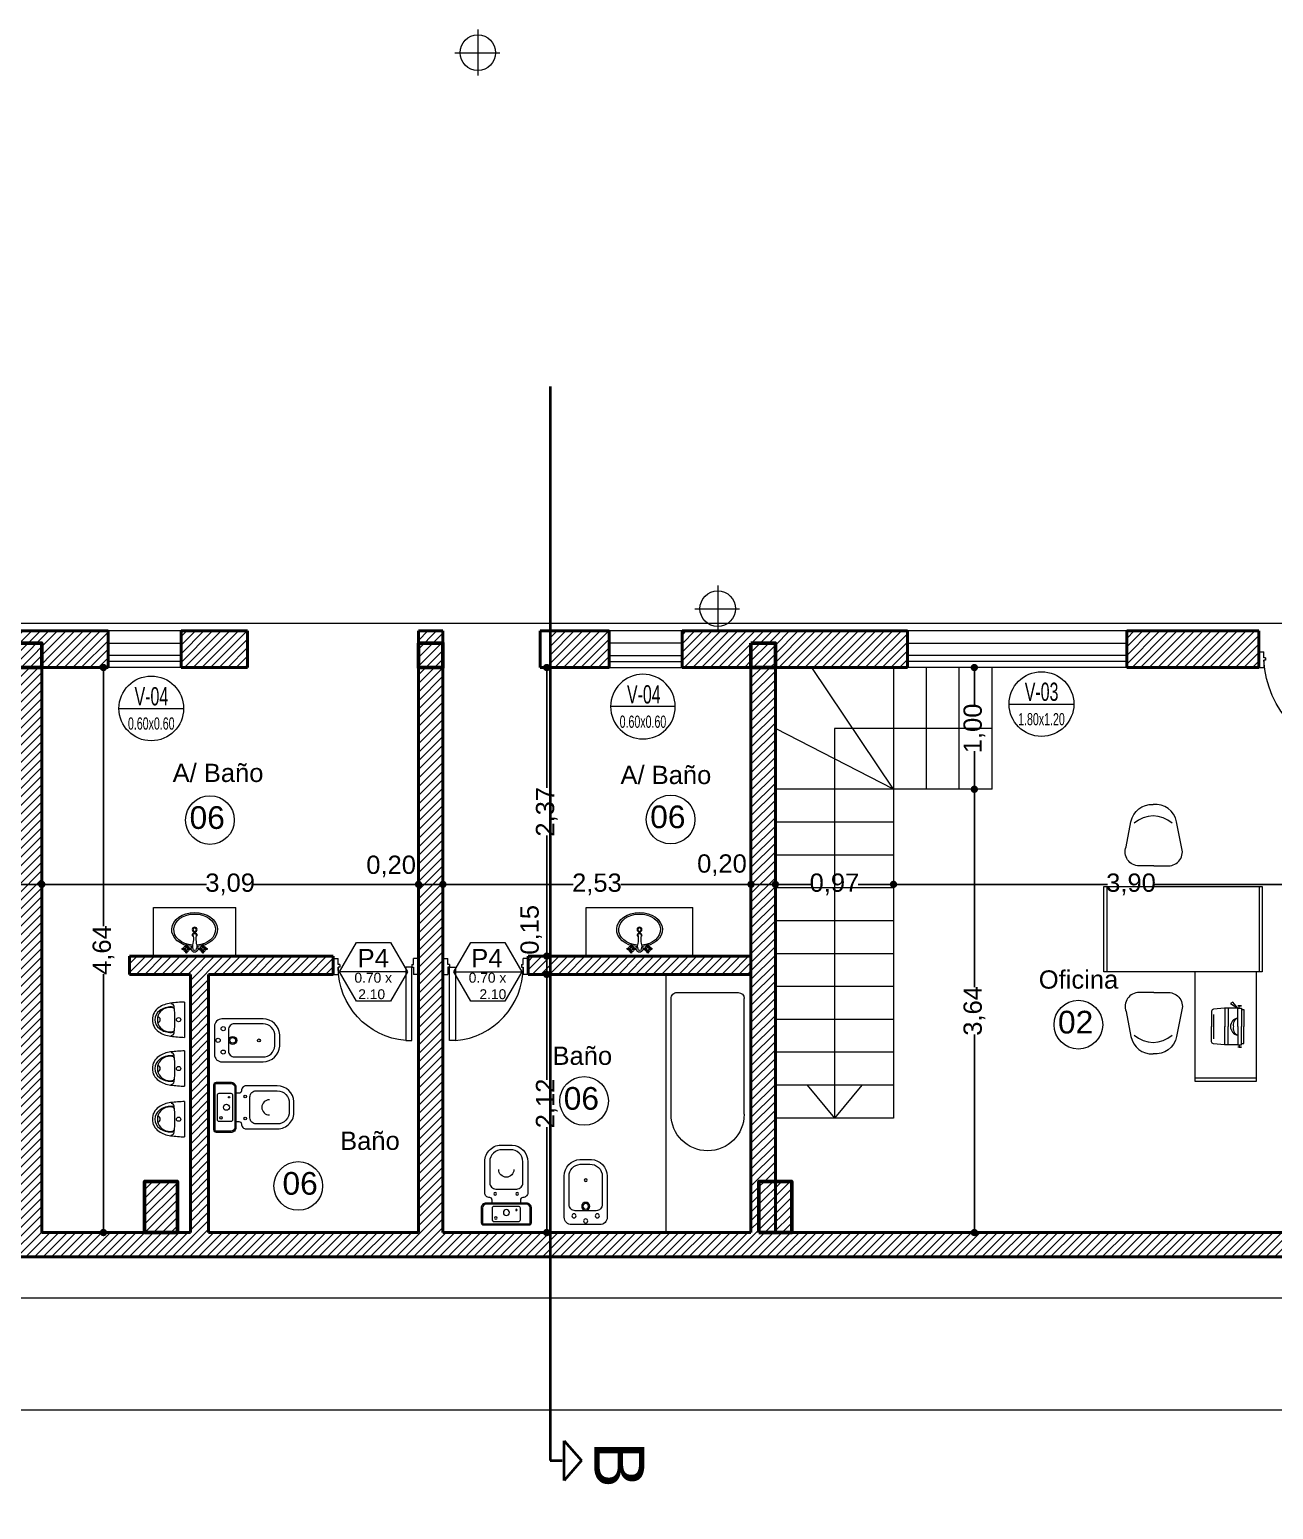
# Model space of a CAD drawing. Header units: millimetres. Extents: x 130 to 235, y 159 to 225.
# Drawn here: x 148.68 to 158.9, y 196.36 to 208.52 of the extents above; entities that cross this region are included whole.
import ezdxf
from ezdxf.enums import TextEntityAlignment as Align

# ---------------------------------------------------------------- set-up
doc = ezdxf.new("R2010")
doc.units = ezdxf.units.MM
doc.linetypes.add('ACAD_ISO10W100', pattern=[18.5, 12, -3, 0.5, -3])
for name, color, linetype, lineweight in [('015', 1, 'Continuous', 15), ('02', 5, 'Continuous', 20), ('A-COT-PARC', 252, 'Continuous', 15), ('A-SIMB-CARP', 7, 'Continuous', 13), ('A-SIMB-TEXT', 60, 'Continuous', 15), ('A-TERR', 6, 'ACAD_ISO10W100', 35), ('COLUMNAS', 3, 'Continuous', 50), ('COTAS', 151, 'Continuous', 5), ('EJES', 6, 'ACAD_ISO10W100', 35), ('hatch muro', 252, 'Continuous', 5), ('incendio', 1, 'Continuous', 5), ('MUROS', 7, 'Continuous', 40), ('Simbolos', 6, 'Continuous', 20), ('TEXTOS', 2, 'Continuous', 20), ('Textos Simb', 4, 'Continuous', 20)]:
    doc.layers.add(name, color=color, linetype=linetype, lineweight=lineweight)
doc.layers.add('luces emergencia', color=40, linetype='Continuous', lineweight=5, true_color=0xeac806)
doc.styles.add('COTAS', font='ROMANS', dxfattribs={"width": 0.7})
doc.styles.add('REFE-SIM-01', font='swisscl.ttf', dxfattribs={"width": 0.9})
doc.styles.add('STYLE1', font='arial.ttf')
doc.dimstyles.new('COTA 100', dxfattribs={"dimtxt": 0.12, "dimasz": 0.15, "dimexe": 0, "dimexo": 0, "dimgap": 0.04, "dimtad": 1, "dimzin": 4, "dimdsep": 46, "dimtxsty": 'COTAS', "dimblk1": 'COTA_N', "dimblk2": 'COTA_N', "dimsah": 1, "dimcen": 0.09, "dimse1": 1, "dimse2": 1, "dimclrd": 256, "dimclrt": 60, "dimadec": 4, "dimazin": 0, "dimtfac": 1, "dimtix": 1, "dimtmove": 2, "dimatfit": 3, "dimfxl": 1, "dimtolj": 1, "dimtzin": 0, "dimlwd": -1, "dimarcsym": 0})
doc.dimstyles.new('ISO-25', dxfattribs={"dimtxt": 0.15, "dimasz": 0.06, "dimexe": 0, "dimexo": 0, "dimgap": 0, "dimtad": 0, "dimzin": 1, "dimtxsty": 'STYLE1', "dimblk": 'DOT', "dimcen": 2.5, "dimclrt": 5, "dimadec": 0, "dimazin": 0, "dimtfac": 1, "dimtmove": 2, "dimatfit": 3, "dimldrblk": 'DOT', "dimfxl": 1, "dimarcsym": 0})
pattern_1 = [(45, (-1047.780325, -271.0186), (-0.035355339, 0.035355339), [])]

# ---------------------------------------------------------------- blocks, each defined once
blk = doc.blocks.new('COTA_N')
for p, q in [((-1, 0), (0, 0)), ((0, 0.5), (0, -0.5))]:
    blk.add_line(p, q)
at = {"const_width": 0.065}
blk.add_lwpolyline([(0.141421, 0.141421), (0.282843, 0.282843), (0, 0), (-0.141421, -0.141421), (-0.282843, -0.282843)], dxfattribs=at)
blk = doc.blocks.new('*D16')
at = {"layer": 'A-COT-PARC', "linetype": 'ByBlock'}
blk.add_line((144.734152, 198.101775), (220.364152, 198.101775), dxfattribs=at)
at = {"layer": 'Defpoints', "color": 0}
for p in [(144.584152, 198.680094), (220.514152, 198.680094), (220.514152, 198.101775)]:
    blk.add_point(p, dxfattribs=at)
at = {"layer": 'A-COT-PARC', "xscale": 0.15, "yscale": 0.15, "zscale": 0.15, "rotation": 180}
blk.add_blockref('COTA_N', (144.584152, 198.101775), dxfattribs=at)
at = {"layer": 'A-COT-PARC', "xscale": 0.15, "yscale": 0.15, "zscale": 0.15}
blk.add_blockref('COTA_N', (220.514152, 198.101775), dxfattribs=at)
at = {"layer": 'A-COT-PARC', "color": 60, "insert": (190.714152, 197.697181), "char_height": 0.6, "attachment_point": 5, "style": 'COTAS'}
blk.add_mtext('\\A1;{\\H0.5x;75.93}', dxfattribs=at)
blk = doc.blocks.new('*D19')
at = {"layer": 'A-COT-PARC', "linetype": 'ByBlock'}
blk.add_line((225.664152, 197.180146), (136.644152, 197.180146), dxfattribs=at)
at = {"layer": 'Defpoints', "color": 0}
for p in [(136.494152, 198.776236), (225.814152, 198.776236), (136.494152, 197.180146)]:
    blk.add_point(p, dxfattribs=at)
at = {"layer": 'A-COT-PARC', "xscale": 0.15, "yscale": 0.15, "zscale": 0.15, "rotation": 180}
blk.add_blockref('COTA_N', (136.494152, 197.180146), dxfattribs=at)
at = {"layer": 'A-COT-PARC', "xscale": 0.15, "yscale": 0.15, "zscale": 0.15}
blk.add_blockref('COTA_N', (225.814152, 197.180146), dxfattribs=at)
at = {"layer": 'A-COT-PARC', "color": 60, "insert": (173.649152, 196.758239), "char_height": 0.6, "attachment_point": 5, "style": 'COTAS'}
blk.add_mtext('\\A1;{\\H0.5x;89.32}', dxfattribs=at)
blk = doc.blocks.new('UR-UR')
blk.add_line((-0.145, 0), (0.145, 0))
blk.add_circle((0, -0.05), 0.0175)
for centre, radius, start, end in [((1.253987, 0.053261), 1.4, 182.18027, 186.902045), ((0.082538, -0.088542), 0.22, 186.902045, 214.37306), ((-0.104939, -0.110664), 0.025, 96.178674, 179.62837), ((0, -1.08), 1, 90, 96.178674), ((0.055058, -0.111701), 0.16, 178.547412, 216.660313), ((-0.079899, -0.108279), 0.025, 94.700503, 178.547412), ((0.039756, -0.11959), 0.14, 170.463384, 186.329239), ((-0.049, -0.104679), 0.05, 162.684542, 170.463384), ((0, -1.08), 1, 83.821326, 90), ((-0.055058, -0.111701), 0.16, 323.339687, 1.452588), ((0.079899, -0.108279), 0.025, 1.452588, 85.299497), ((0.049, -0.104679), 0.05, 9.536616, 17.315458), ((-0.039756, -0.11959), 0.14, 353.670761, 9.536616), ((-0.082538, -0.088542), 0.22, 325.62694, 353.097955), ((0.104939, -0.110664), 0.025, 0.37163, 83.821326), ((-1.253987, 0.053261), 1.4, 353.097955, 357.81973), ((0, -0.124), 0.1, 186.329239, 270), ((0, -0.145), 0.12, 214.37306, 270), ((0, -0.155), 0.09, 215.476027, 270), ((0, -0.225), 0.025, 90, 170.586155), ((0, -0.124), 0.1, 270, 353.670761), ((0, -0.225), 0.025, 9.413845, 90), ((0, -0.155), 0.09, 270, 324.523973), ((0, -0.145), 0.12, 270, 325.62694)]:
    blk.add_arc(centre, radius, start, end)
blk = doc.blocks.new('Bacha3')
for p, q in [((0.016214, -0.572574), (0.016214, -0.587574)), ((0.016214, -0.5732), (0.042952, -0.5732)), ((0.016214, -0.586981), (0.042952, -0.586981)), ((0.060436, -0.543352), (0.045436, -0.543352)), ((0.046029, -0.543352), (0.046029, -0.57009)), ((0.046029, -0.616796), (0.046029, -0.590058)), ((0.05981, -0.543352), (0.05981, -0.57009)), ((0.05981, -0.616796), (0.05981, -0.590058)), ((0.089658, -0.5732), (0.062919, -0.5732)), ((0.089658, -0.586981), (0.062919, -0.586981)), ((0.089658, -0.572574), (0.089658, -0.587574)), ((0.016214, -0.757574), (0.016214, -0.742574)), ((0.016214, -0.743167), (0.042952, -0.743167)), ((0.016214, -0.756948), (0.042952, -0.756948)), ((0.060436, -0.616796), (0.045436, -0.616796)), ((0.060436, -0.713352), (0.045436, -0.713352)), ((0.046029, -0.713352), (0.046029, -0.74009)), ((0.05981, -0.713352), (0.05981, -0.74009)), ((0.089658, -0.743167), (0.062919, -0.743167)), ((0.089658, -0.756948), (0.062919, -0.756948)), ((0.089658, -0.757574), (0.089658, -0.742574)), ((0.060436, -0.786796), (0.045436, -0.786796)), ((0.046029, -0.786796), (0.046029, -0.760058)), ((0.05981, -0.786796), (0.05981, -0.760058))]:
    blk.add_line(p, q)
for points in [[(-0.080005, -0.649792, 0.092281), (-0.00304, -0.647574, -0.198901), (0.052936, -0.647574)], [(-0.080005, -0.680356, -0.092281), (-0.00304, -0.682574, 0.198901), (0.052936, -0.682574)]]:
    blk.add_lwpolyline(points, format="xyb")
for centre, radius in [((0.052936, -0.580074), 0.012487), ((-0.144714, -0.665074), 0.025), ((-0.144714, -0.665074), 0.018), ((0.052936, -0.750074), 0.012487)]:
    blk.add_circle(centre, radius)
for centre, radius, start, end in [((0.016214, -0.580074), 0.00754, 90, 270), ((0.052936, -0.580074), 0.03, 103.310904, 166.753451), ((0.052936, -0.580074), 0.03, 193.310904, 256.689096), ((0.052936, -0.543352), 0.00754, 0, 180), ((0.052936, -0.580074), 0.03, 13.246549, 76.753451), ((0.052936, -0.580074), 0.03, 283.246549, 346.689096), ((0.089658, -0.580074), 0.00754, 270, 90), ((-0.088532, -0.665074), 0.0225, 38.7012, 321.2988), ((-0.088532, -0.665074), 0.0175, 60.839304, 299.160698), ((0.016214, -0.750074), 0.00754, 90, 270), ((0.052936, -0.750074), 0.03, 193.246549, 256.689096), ((0.052936, -0.750074), 0.03, 103.310904, 166.689096), ((0.052936, -0.665074), 0.035, 221.187117, 138.812883), ((0.052936, -0.616796), 0.00754, 180, 360), ((0.052936, -0.713352), 0.00754, 0, 180), ((0.052936, -0.665074), 0.0175, 270, 90), ((0.052936, -0.750074), 0.03, 13.310904, 76.753451), ((0.052936, -0.750074), 0.03, 283.246549, 346.753451), ((0.089658, -0.750074), 0.00754, 270, 90), ((0.052936, -0.786796), 0.00754, 180, 360)]:
    blk.add_arc(centre, radius, start, end)
blk.add_ellipse((-0.144714, -0.665074), major_axis=(0, -0.213607), ratio=0.749038, start_param=1.67429365, end_param=7.750484311)
at = {"layer": '02'}
blk.add_ellipse((-0.144714, -0.665074), major_axis=(0, -0.235043), ratio=0.744545, start_param=1.668499977, end_param=7.756277984, dxfattribs=at)
blk = doc.blocks.new('INODORO-PLANTA')
at = {"layer": '015'}
for points in [[(-0.037697, 0.616878), (0.027684, 0.616878, -0.43408), (0.131265, 0.520049), (0.131265, 0.345471, -0.414214), (0.081265, 0.295471), (-0.091278, 0.295471, -0.414214), (-0.141278, 0.345471), (-0.141278, 0.520049, -0.43408)], [(0.190993, 0.140034), (0.190993, 0.020034, -0.414214), (0.180993, 0.010034), (-0.191007, 0.010034, -0.414214), (-0.201007, 0.020034), (-0.201007, 0.140034, -0.414214), (-0.171007, 0.170034), (0.160993, 0.170034, -0.414214)], [(-0.106278, 0.152775), (0.096265, 0.152775, -0.414214), (0.111265, 0.137775), (0.111265, 0.043487, -0.414214), (0.096265, 0.028487), (-0.106278, 0.028487, -0.414214), (-0.121278, 0.043487), (-0.121278, 0.137775, -0.414214)]]:
    blk.add_lwpolyline(points, format="xyb", close=True, dxfattribs=at)
for centre, radius in [((-0.093885, 0.256571), 0.010405), ((0.086896, 0.256571), 0.010405), ((-0.087804, 0.124061), 0.005462), ((-0.005609, 0.102094), 0.02448), ((0.080983, 0.057095), 0.010405)]:
    blk.add_circle(centre, radius, dxfattribs=at)
blk.add_arc((-0.005007, 0.455051), 0.062432, 180, 360, dxfattribs=at)
at = {"layer": '02'}
blk.add_lwpolyline([(-0.141278, 0.225112, -0.414214), (-0.121278, 0.205112), (-0.121278, 0.180034), (0.111265, 0.180034), (0.111265, 0.205112, -0.414214), (0.131265, 0.225112, 0.414214), (0.171265, 0.265112), (0.171265, 0.520049, 0.430911), (0.026453, 0.656878), (-0.051991, 0.656878, 0.397711), (-0.181278, 0.520049), (-0.181278, 0.265112, 0.414214), (-0.141278, 0.225112)], format="xyb", dxfattribs=at)
blk.add_lwpolyline([(0.200993, 0.140034), (0.200993, 0.020034, -0.414214), (0.180993, 0.000034), (-0.191007, 0.000034, -0.414214), (-0.211007, 0.020034), (-0.211007, 0.140034, -0.414214), (-0.171007, 0.180034), (0.160993, 0.180034, -0.414214)], format="xyb", close=True, dxfattribs=at)
blk = doc.blocks.new('BIDET-PLANTA')
at = {"layer": '015'}
blk.add_lwpolyline([(-0.032691, 0.553372, 0.43408), (-0.136271, 0.456543), (-0.136271, 0.222375, 0.414214), (-0.086271, 0.172375), (0.086271, 0.172375, 0.414214), (0.136271, 0.222375), (0.136271, 0.456543, 0.394622), (0.045753, 0.553372)], format="xyb", close=True, dxfattribs=at)
for centre, radius in [((0, 0.423145), 0.011561), ((-0.096, 0.129998), 0.017), ((0, 0.208017), 0.033123), ((0, 0.208017), 0.023123), ((0.096, 0.129998), 0.017), ((0, 0.087998), 0.017)]:
    blk.add_circle(centre, radius, dxfattribs=at)
at = {"layer": '02'}
blk.add_lwpolyline([(-0.046984, 0.593372, 0.397711), (-0.176271, 0.456543), (-0.176271, 0.118372, 0.414214), (-0.116271, 0.058372), (0.116271, 0.058372, 0.414214), (0.176271, 0.118372), (0.176271, 0.456543, 0.397711), (0.046984, 0.593372)], format="xyb", close=True, dxfattribs=at)
blk = doc.blocks.new('P070b')
at = {"linetype": 'Continuous'}
for p, q in [((-0.7, -0.025), (-0.7, -0.01)), ((-0.7, -0.01), (-0.66, -0.01)), ((-0.645, -0.07), (-0.66, -0.07)), ((-0.645, -0.07), (-0.66, -0.07)), ((-0.645, -0.09), (-0.66, -0.09)), ((-0.66, -0.09), (-0.66, -0.14)), ((-0.055, -0.07), (-0.04, -0.07)), ((-0.055, -0.09), (-0.04, -0.09)), ((0, -0.01), (-0.04, -0.01)), ((-0.04, -0.09), (-0.04, -0.14)), ((0, -0.025), (0, -0.01)), ((-0.7, -0.125), (-0.7, -0.14)), ((-0.7, -0.14), (-0.66, -0.14)), ((0, -0.14), (-0.04, -0.14)), ((0, -0.125), (0, -0.14))]:
    blk.add_line(p, q, dxfattribs=at)
for p, q in [((-0.66, -0.07), (-0.66, -0.01)), ((-0.645, -0.09), (-0.645, -0.07)), ((-0.055, -0.09), (-0.055, -0.07)), ((-0.04, -0.07), (-0.04, -0.01))]:
    blk.add_line(p, q)
blk.add_arc((-0.055, -0.07), 0.605, 94.740595, 180, dxfattribs=at)
at = {"layer": '02', "linetype": 'Continuous'}
for p, q in [((-0.105, 0.533089), (-0.055, 0.533089)), ((-0.105, -0.07), (-0.105, 0.533089)), ((-0.055, 0.533089), (-0.055, -0.07)), ((-0.055, -0.07), (-0.105, -0.07))]:
    blk.add_line(p, q, dxfattribs=at)
blk = doc.blocks.new('Carp-simb')
blk.add_line((-0.177133, 0), (0.177133, 0))
blk.add_circle((0, 0), 0.177133)
at = {"layer": 'A-SIMB-TEXT', "style": 'REFE-SIM-01', "width": 0.85}
for tag, height, p in [('CARP-TIPO', 0.1, (-0.000756, 0.017038)), ('CARP-N', 0.096, (0, -0.116142))]:
    blk.add_attdef(tag, text='', height=height, dxfattribs=at).set_placement(p, align=Align.CENTER)
blk = doc.blocks.new('Baсadera')
for p, q in [((0, 0.6), (0.95, 0.6)), ((1, 0.05), (1, 0.55)), ((0, 0), (0.95, 0))]:
    blk.add_line(p, q)
for centre, radius, start, end in [((0, 0.3), 0.3, 90, 270), ((0.95, 0.55), 0.05, 0, 90), ((0.95, 0.05), 0.05, 270, 0)]:
    blk.add_arc(centre, radius, start, end)
blk = doc.blocks.new('d')
at = {"layer": '015'}
for p, q in [((1251.159455, 464.318771), (1251.859455, 464.318771)), ((1252.734455, 464.293771), (1252.734455, 463.793771)), ((1252.209455, 463.943771), (1252.409455, 463.943771)), ((1251.159455, 463.068771), (1251.859455, 463.068771))]:
    blk.add_line(p, q, dxfattribs=at)
for points in [[(1251.159455, 463.043771), (1251.159455, 464.343771), (1251.859455, 464.343771), (1251.859455, 463.043771)], [(1252.159455, 464.143771), (1252.109455, 464.103771), (1252.119455, 464.083771)]]:
    blk.add_lwpolyline(points, close=True, dxfattribs=at)
for points in [[(1251.859455, 464.293771), (1252.759455, 464.293771), (1252.759455, 463.793771), (1251.859455, 463.793771)], [(1252.159455, 464.153771), (1252.139455, 464.153771), (1252.139455, 464.173771), (1252.139455, 464.143771)], [(1252.309455, 464.143771), (1252.159455, 464.143771), (1252.159455, 464.173771), (1252.309455, 464.173771)], [(1252.159455, 464.143771), (1252.159455, 464.063771), (1252.309455, 464.063771)], [(1252.169455, 464.173771), (1252.169455, 464.193771), (1252.309455, 464.193771)], [(1252.449455, 464.173771), (1252.449455, 464.193771), (1252.309455, 464.193771)], [(1252.309455, 464.143771), (1252.459455, 464.143771), (1252.459455, 464.173771), (1252.309455, 464.173771)], [(1252.459455, 464.143771), (1252.459455, 464.063771), (1252.309455, 464.063771)], [(1252.459455, 464.153771), (1252.479455, 464.153771), (1252.479455, 464.173771), (1252.479455, 464.143771)], [(1252.160672, 464.03849), (1252.310828, 464.03849)], [(1252.458237, 464.03849), (1252.308081, 464.03849)]]:
    blk.add_lwpolyline(points, dxfattribs=at)
for points in [[(1252.159455, 464.063771), (1252.159455, 464.033771), (1252.167926, 463.94402, 0.386911), (1252.184851, 463.928618), (1252.310828, 463.928618)], [(1252.459455, 464.063771), (1252.459455, 464.033771), (1252.450983, 463.94402, -0.386911), (1252.434058, 463.928618), (1252.308081, 463.928618)], [(1250.989455, 463.453771), (1250.989455, 463.573771, 0.523089), (1250.834432, 463.681406), (1250.62751, 463.64112, 0.389351), (1250.485513, 463.448771, 0.957025)], [(1252.029455, 463.453771), (1252.029455, 463.573771, -0.523089), (1252.184477, 463.681406), (1252.391399, 463.64112, -0.389351), (1252.533396, 463.448771, -0.957025)], [(1250.989455, 463.453771), (1250.989455, 463.333771, -0.523089), (1250.834432, 463.226137), (1250.62751, 463.266423, -0.373102), (1250.484729, 463.448771, -0.957025)], [(1252.029455, 463.453771), (1252.029455, 463.333771, 0.523089), (1252.184477, 463.226137), (1252.391399, 463.266423, 0.373102), (1252.53418, 463.448771, 0.957025)]]:
    blk.add_lwpolyline(points, format="xyb", dxfattribs=at)
for centre, radius, start, end in [((1252.291601, 464.162094), 0.055617, 200.224036, 290.224971), ((1252.309455, 464.154605), 0.070833, 188.797411, 351.202589), ((1252.327308, 464.162094), 0.055617, 249.775029, 339.775964), ((1250.809455, 463.448771), 0.230054, 137.642545, 222.357455), ((1252.209455, 463.448771), 0.230054, 317.642545, 42.357455)]:
    blk.add_arc(centre, radius, start, end, dxfattribs=at)
blk = doc.blocks.new('P090A')
at = {"linetype": 'Continuous'}
for p, q in [((0.914934, 0.000844), (0.914934, 0.015844)), ((0.914934, 0.015844), (0.954934, 0.015844)), ((1.814934, 0.015844), (1.774934, 0.015844)), ((1.814934, 0.000844), (1.814934, 0.015844)), ((0.914934, -0.099156), (0.914934, -0.114156)), ((0.914934, -0.114156), (0.954934, -0.114156)), ((0.969934, -0.044156), (0.954934, -0.044156)), ((0.969934, -0.044156), (0.954934, -0.044156)), ((0.954934, -0.064156), (0.954934, -0.114156)), ((0.969934, -0.064156), (0.954934, -0.064156)), ((1.759934, -0.044156), (1.774934, -0.044156)), ((1.759934, -0.064156), (1.774934, -0.064156)), ((1.774934, -0.064156), (1.774934, -0.114156)), ((1.814934, -0.114156), (1.774934, -0.114156)), ((1.814934, -0.099156), (1.814934, -0.114156))]:
    blk.add_line(p, q, dxfattribs=at)
for p, q in [((0.954934, -0.044156), (0.954934, 0.015844)), ((1.774934, -0.044156), (1.774934, 0.015844)), ((0.969934, -0.064156), (0.969934, -0.044156)), ((1.759934, -0.064156), (1.759934, -0.044156))]:
    blk.add_line(p, q)
blk.add_arc((1.782072, -0.091082), 0.828468, 94.995303, 176.752942, dxfattribs=at)
at = {"layer": '02', "linetype": 'Continuous'}
for p, q in [((1.709934, -0.044156), (1.709934, 0.73424)), ((1.709934, 0.73424), (1.759934, 0.73424)), ((1.759934, 0.73424), (1.759934, -0.044156)), ((1.759934, -0.044156), (1.709934, -0.044156))]:
    blk.add_line(p, q, dxfattribs=at)
blk = doc.blocks.new('_DOT')
at = {"color": 0, "linetype": 'ByBlock', "lineweight": -2}
blk.add_line((-0.5, 0), (-1, 0), dxfattribs=at)
at = {"color": 0, "linetype": 'ByBlock', "const_width": 0.5}
blk.add_lwpolyline([(-0.25, 0, 1), (0.25, 0, 1)], format="xyb", close=True, dxfattribs=at)
blk = doc.blocks.new('*D67')
at = {"layer": 'COTAS', "color": 0, "lineweight": -2, "ltscale": 2}
for p, q in [((155.777152, 201.497432), (155.777152, 201.497432)), ((155.837152, 201.497432), (157.532902, 201.497432)), ((159.617152, 201.497432), (157.921402, 201.497432)), ((159.677152, 201.497432), (159.677152, 201.497432))]:
    blk.add_line(p, q, dxfattribs=at)
at = {"layer": 'Defpoints', "color": 0}
for p in [(155.777152, 201.497432), (155.777152, 201.497432), (159.677152, 201.497432)]:
    blk.add_point(p, dxfattribs=at)
at = {"layer": 'COTAS', "color": 0, "lineweight": -2, "xscale": 0.06, "yscale": 0.06, "zscale": 0.06, "rotation": 180}
blk.add_blockref('_DOT', (155.777152, 201.497432), dxfattribs=at)
at = {"layer": 'COTAS', "color": 0, "lineweight": -2, "xscale": 0.06, "yscale": 0.06, "zscale": 0.06}
blk.add_blockref('_DOT', (159.677152, 201.497432), dxfattribs=at)
at = {"layer": 'COTAS', "color": 5, "insert": (157.727152, 201.497432), "char_height": 0.15, "attachment_point": 5, "style": 'STYLE1'}
blk.add_mtext('3,90', dxfattribs=at)
blk = doc.blocks.new('*D68')
at = {"layer": 'COTAS', "color": 0, "lineweight": -2, "ltscale": 2}
for p, q in [((154.807152, 201.497432), (154.807152, 201.497432)), ((154.867152, 201.497432), (155.097602, 201.497432)), ((155.717152, 201.497432), (155.486702, 201.497432)), ((155.777152, 201.497432), (155.777152, 201.497432))]:
    blk.add_line(p, q, dxfattribs=at)
at = {"layer": 'Defpoints', "color": 0}
for p in [(154.807152, 201.497432), (154.807152, 201.497432), (155.777152, 201.497432)]:
    blk.add_point(p, dxfattribs=at)
at = {"layer": 'COTAS', "color": 0, "lineweight": -2, "xscale": 0.06, "yscale": 0.06, "zscale": 0.06}
for p, rotation in [((154.807152, 201.497432), 180), ((155.777152, 201.497432), 360)]:
    blk.add_blockref('_DOT', p, dxfattribs=dict(at, rotation=rotation))
at = {"layer": 'COTAS', "color": 5, "insert": (155.292152, 201.497432), "char_height": 0.15, "attachment_point": 5, "style": 'STYLE1'}
blk.add_mtext('0,97', dxfattribs=at)
blk = doc.blocks.new('*D69')
at = {"layer": 'COTAS', "color": 0, "lineweight": -2, "ltscale": 2}
for p, q in [((154.607152, 201.497432), (154.607152, 201.497432)), ((154.747152, 201.497432), (154.667152, 201.497432)), ((154.807152, 201.497432), (154.807152, 201.497432))]:
    blk.add_line(p, q, dxfattribs=at)
at = {"layer": 'Defpoints', "color": 0}
for p in [(154.607152, 201.497432), (154.607152, 201.497432), (154.807152, 201.497432)]:
    blk.add_point(p, dxfattribs=at)
at = {"layer": 'COTAS', "color": 0, "lineweight": -2, "xscale": 0.06, "yscale": 0.06, "zscale": 0.06}
for p, rotation in [((154.607152, 201.497432), 180), ((154.807152, 201.497432), 360)]:
    blk.add_blockref('_DOT', p, dxfattribs=dict(at, rotation=rotation))
at = {"layer": 'COTAS', "color": 5, "insert": (154.368876, 201.65466), "char_height": 0.15, "attachment_point": 5, "style": 'STYLE1'}
blk.add_mtext('0,20', dxfattribs=at)
blk = doc.blocks.new('*D70')
at = {"layer": 'COTAS', "color": 0, "lineweight": -2, "ltscale": 2}
for p, q in [((152.077152, 201.497432), (152.077152, 201.497432)), ((152.137152, 201.497432), (153.146252, 201.497432)), ((154.547152, 201.497432), (153.538052, 201.497432)), ((154.607152, 201.497432), (154.607152, 201.497432))]:
    blk.add_line(p, q, dxfattribs=at)
at = {"layer": 'Defpoints', "color": 0}
for p in [(152.077152, 201.497432), (152.077152, 201.497432), (154.607152, 201.497432)]:
    blk.add_point(p, dxfattribs=at)
at = {"layer": 'COTAS', "color": 0, "lineweight": -2, "xscale": 0.06, "yscale": 0.06, "zscale": 0.06, "rotation": 180}
blk.add_blockref('_DOT', (152.077152, 201.497432), dxfattribs=at)
at = {"layer": 'COTAS', "color": 0, "lineweight": -2, "xscale": 0.06, "yscale": 0.06, "zscale": 0.06}
blk.add_blockref('_DOT', (154.607152, 201.497432), dxfattribs=at)
at = {"layer": 'COTAS', "color": 5, "insert": (153.342152, 201.497432), "char_height": 0.15, "attachment_point": 5, "style": 'STYLE1'}
blk.add_mtext('2,53', dxfattribs=at)
blk = doc.blocks.new('*D71')
at = {"layer": 'COTAS', "color": 0, "lineweight": -2, "ltscale": 2}
for p, q in [((151.877152, 201.497432), (151.877152, 201.497432)), ((152.017152, 201.497432), (151.937152, 201.497432)), ((152.077152, 201.497432), (152.077152, 201.497432))]:
    blk.add_line(p, q, dxfattribs=at)
at = {"layer": 'Defpoints', "color": 0}
for p in [(151.877152, 201.497432), (151.877152, 201.497432), (152.077152, 201.497432)]:
    blk.add_point(p, dxfattribs=at)
at = {"layer": 'COTAS', "color": 0, "lineweight": -2, "xscale": 0.06, "yscale": 0.06, "zscale": 0.06}
for p, rotation in [((151.877152, 201.497432), 180), ((152.077152, 201.497432), 360)]:
    blk.add_blockref('_DOT', p, dxfattribs=dict(at, rotation=rotation))
at = {"layer": 'COTAS', "color": 5, "insert": (151.65239, 201.644378), "char_height": 0.15, "attachment_point": 5, "style": 'STYLE1'}
blk.add_mtext('0,20', dxfattribs=at)
blk = doc.blocks.new('*D72')
at = {"layer": 'COTAS', "color": 0, "lineweight": -2, "ltscale": 2}
for p, q in [((148.784152, 201.497432), (148.784152, 201.497432)), ((148.844152, 201.497432), (150.135952, 201.497432)), ((151.817152, 201.497432), (150.525352, 201.497432)), ((151.877152, 201.497432), (151.877152, 201.497432))]:
    blk.add_line(p, q, dxfattribs=at)
at = {"layer": 'Defpoints', "color": 0}
for p in [(148.784152, 201.497432), (148.784152, 201.497432), (151.877152, 201.497432)]:
    blk.add_point(p, dxfattribs=at)
at = {"layer": 'COTAS', "color": 0, "lineweight": -2, "xscale": 0.06, "yscale": 0.06, "zscale": 0.06, "rotation": 180}
blk.add_blockref('_DOT', (148.784152, 201.497432), dxfattribs=at)
at = {"layer": 'COTAS', "color": 0, "lineweight": -2, "xscale": 0.06, "yscale": 0.06, "zscale": 0.06}
blk.add_blockref('_DOT', (151.877152, 201.497432), dxfattribs=at)
at = {"layer": 'COTAS', "color": 5, "insert": (150.330652, 201.497432), "char_height": 0.15, "attachment_point": 5, "style": 'STYLE1'}
blk.add_mtext('3,09', dxfattribs=at)
blk = doc.blocks.new('*D73')
at = {"layer": 'COTAS', "color": 0, "lineweight": -2, "ltscale": 2}
for p, q in [((148.584152, 201.497432), (148.584152, 201.497432)), ((148.724152, 201.497432), (148.644152, 201.497432)), ((148.784152, 201.497432), (148.784152, 201.497432))]:
    blk.add_line(p, q, dxfattribs=at)
at = {"layer": 'Defpoints', "color": 0}
for p in [(148.584152, 201.497432), (148.584152, 201.497432), (148.784152, 201.497432)]:
    blk.add_point(p, dxfattribs=at)
at = {"layer": 'COTAS', "color": 0, "lineweight": -2, "xscale": 0.06, "yscale": 0.06, "zscale": 0.06, "rotation": 180}
blk.add_blockref('_DOT', (148.584152, 201.497432), dxfattribs=at)
at = {"layer": 'COTAS', "color": 0, "lineweight": -2, "xscale": 0.06, "yscale": 0.06, "zscale": 0.06}
blk.add_blockref('_DOT', (148.784152, 201.497432), dxfattribs=at)
at = {"layer": 'COTAS', "color": 5, "insert": (148.335334, 201.622866), "char_height": 0.15, "attachment_point": 5, "style": 'STYLE1'}
blk.add_mtext('0,20', dxfattribs=at)
blk = doc.blocks.new('*D84')
at = {"layer": 'COTAS', "color": 0, "lineweight": -2, "ltscale": 2}
for p, q in [((149.29016, 203.278021), (149.29016, 203.278021)), ((149.29016, 203.218021), (149.29016, 201.155346)), ((149.29016, 198.698021), (149.29016, 200.760696)), ((149.29016, 198.638021), (149.29016, 198.638021))]:
    blk.add_line(p, q, dxfattribs=at)
at = {"layer": 'Defpoints', "color": 0}
for p in [(149.29016, 203.278021), (149.29016, 198.638021), (149.29016, 198.638021)]:
    blk.add_point(p, dxfattribs=at)
at = {"layer": 'COTAS', "color": 0, "lineweight": -2, "xscale": 0.06, "yscale": 0.06, "zscale": 0.06}
for p, rotation in [((149.29016, 203.278021), 90), ((149.29016, 198.638021), 270)]:
    blk.add_blockref('_DOT', p, dxfattribs=dict(at, rotation=rotation))
at = {"layer": 'COTAS', "color": 5, "insert": (149.29016, 200.958021), "char_height": 0.15, "attachment_point": 5, "rotation": 90, "style": 'STYLE1'}
blk.add_mtext('4,64', dxfattribs=at)
blk = doc.blocks.new('*D85')
at = {"layer": 'COTAS', "color": 0, "lineweight": -2, "ltscale": 2}
for p, q in [((152.930015, 200.758021), (152.930015, 200.758021)), ((152.930015, 200.698021), (152.930015, 199.893096)), ((152.930015, 198.698021), (152.930015, 199.502946)), ((152.930015, 198.638021), (152.930015, 198.638021))]:
    blk.add_line(p, q, dxfattribs=at)
at = {"layer": 'Defpoints', "color": 0}
for p in [(152.930015, 200.758021), (152.930015, 200.758021), (152.930015, 198.638021)]:
    blk.add_point(p, dxfattribs=at)
at = {"layer": 'COTAS', "color": 0, "lineweight": -2, "xscale": 0.06, "yscale": 0.06, "zscale": 0.06}
for p, rotation in [((152.930015, 200.758021), 90), ((152.930015, 198.638021), 270)]:
    blk.add_blockref('_DOT', p, dxfattribs=dict(at, rotation=rotation))
at = {"layer": 'COTAS', "color": 5, "insert": (152.930015, 199.698021), "char_height": 0.15, "attachment_point": 5, "rotation": 90, "style": 'STYLE1'}
blk.add_mtext('2,12', dxfattribs=at)
blk = doc.blocks.new('*D86')
at = {"layer": 'COTAS', "color": 0, "lineweight": -2, "ltscale": 2}
for p, q in [((152.930015, 200.908021), (152.930015, 200.908021)), ((152.930015, 200.818021), (152.930015, 200.848021)), ((152.930015, 200.758021), (152.930015, 200.758021))]:
    blk.add_line(p, q, dxfattribs=at)
at = {"layer": 'Defpoints', "color": 0}
for p in [(152.930015, 200.908021), (152.930015, 200.908021), (152.930015, 200.758021)]:
    blk.add_point(p, dxfattribs=at)
at = {"layer": 'COTAS', "color": 0, "lineweight": -2, "xscale": 0.06, "yscale": 0.06, "zscale": 0.06}
for p, rotation in [((152.930015, 200.908021), 90), ((152.930015, 200.758021), 270)]:
    blk.add_blockref('_DOT', p, dxfattribs=dict(at, rotation=rotation))
at = {"layer": 'COTAS', "color": 5, "insert": (152.802963, 201.123917), "char_height": 0.15, "attachment_point": 5, "rotation": 90, "style": 'STYLE1'}
blk.add_mtext('0,15', dxfattribs=at)
blk = doc.blocks.new('*D87')
at = {"layer": 'COTAS', "color": 0, "lineweight": -2, "ltscale": 2}
for p, q in [((152.930015, 203.278021), (152.930015, 203.278021)), ((152.930015, 203.218021), (152.930015, 202.288846)), ((152.930015, 200.968021), (152.930015, 201.897196)), ((152.930015, 200.908021), (152.930015, 200.908021))]:
    blk.add_line(p, q, dxfattribs=at)
at = {"layer": 'Defpoints', "color": 0}
for p in [(152.930015, 203.278021), (152.930015, 203.278021), (152.930015, 200.908021)]:
    blk.add_point(p, dxfattribs=at)
at = {"layer": 'COTAS', "color": 0, "lineweight": -2, "xscale": 0.06, "yscale": 0.06, "zscale": 0.06}
for p, rotation in [((152.930015, 203.278021), 90), ((152.930015, 200.908021), 270)]:
    blk.add_blockref('_DOT', p, dxfattribs=dict(at, rotation=rotation))
at = {"layer": 'COTAS', "color": 5, "insert": (152.930015, 202.093021), "char_height": 0.15, "attachment_point": 5, "rotation": 90, "style": 'STYLE1'}
blk.add_mtext('2,37', dxfattribs=at)
blk = doc.blocks.new('*D88')
at = {"layer": 'COTAS', "color": 0, "lineweight": -2, "ltscale": 2}
for p, q in [((156.440745, 202.278021), (156.440745, 202.278021)), ((156.440745, 202.218021), (156.440745, 200.652271)), ((156.440745, 198.698021), (156.440745, 200.263771)), ((156.440745, 198.638021), (156.440745, 198.638021))]:
    blk.add_line(p, q, dxfattribs=at)
at = {"layer": 'Defpoints', "color": 0}
for p in [(156.440745, 202.278021), (156.440745, 202.278021), (156.440745, 198.638021)]:
    blk.add_point(p, dxfattribs=at)
at = {"layer": 'COTAS', "color": 0, "lineweight": -2, "xscale": 0.06, "yscale": 0.06, "zscale": 0.06}
for p, rotation in [((156.440745, 202.278021), 90), ((156.440745, 198.638021), 270)]:
    blk.add_blockref('_DOT', p, dxfattribs=dict(at, rotation=rotation))
at = {"layer": 'COTAS', "color": 5, "insert": (156.440745, 200.458021), "char_height": 0.15, "attachment_point": 5, "rotation": 90, "style": 'STYLE1'}
blk.add_mtext('3,64', dxfattribs=at)
blk = doc.blocks.new('*D89')
at = {"layer": 'COTAS', "color": 0, "lineweight": -2, "ltscale": 2}
for p, q in [((156.440745, 203.278021), (156.440745, 203.278021)), ((156.440745, 203.218021), (156.440745, 202.965296)), ((156.440745, 202.338021), (156.440745, 202.590746)), ((156.440745, 202.278021), (156.440745, 202.278021))]:
    blk.add_line(p, q, dxfattribs=at)
at = {"layer": 'Defpoints', "color": 0}
for p in [(156.440745, 203.278021), (156.440745, 203.278021), (156.440745, 202.278021)]:
    blk.add_point(p, dxfattribs=at)
at = {"layer": 'COTAS', "color": 0, "lineweight": -2, "xscale": 0.06, "yscale": 0.06, "zscale": 0.06}
for p, rotation in [((156.440745, 203.278021), 90), ((156.440745, 202.278021), 270)]:
    blk.add_blockref('_DOT', p, dxfattribs=dict(at, rotation=rotation))
at = {"layer": 'COTAS', "color": 5, "insert": (156.440745, 202.778021), "char_height": 0.15, "attachment_point": 5, "rotation": 90, "style": 'STYLE1'}
blk.add_mtext('1,00', dxfattribs=at)

msp = doc.modelspace()

# ---------------------------------------------------------------- hatches: boundary and pattern name
at = {"layer": 'hatch muro', "ltscale": 2}
h = msp.add_hatch(dxfattribs=at)
h.set_pattern_fill('ANSI31', color=256, scale=0.4)
h.set_pattern_definition(pattern_1)
h.paths.add_polyline_path([(147.684, 203.578), (147.034, 203.578), (147.034, 203.278), (147.684, 203.278)])
h.paths.add_polyline_path([(145.234, 203.578), (144.584, 203.578), (144.584, 203.278), (145.234, 203.278)])
h.paths.add_polyline_path([(149.329, 203.578), (148.584, 203.578), (148.584, 203.478), (148.784, 203.478), (148.784, 203.278), (149.329, 203.278)])
h.paths.add_polyline_path([(148.784, 203.478), (148.584, 203.478), (148.584, 203.278), (148.784, 203.278)])
h.paths.add_polyline_path([(148.784, 203.278), (148.584, 203.278), (148.584, 198.638), (144.584, 198.638), (144.584, 199.058), (144.584, 200.381), (144.384, 200.381), (144.384, 198.438), (152.959, 198.438), (152.959, 198.638), (152.077, 198.638), (152.077, 203.278), (151.877, 203.278), (151.877, 198.638), (150.154, 198.638), (150.154, 200.758), (151.177, 200.758), (151.177, 200.773), (151.177, 200.908), (149.504, 200.908), (149.504, 200.758), (150.004, 200.758), (150.004, 198.638), (148.784, 198.638)])
h.paths.add_polyline_path([(150.474, 203.578), (149.929, 203.578), (149.929, 203.278), (150.474, 203.278)])
h.paths.add_polyline_path([(152.077, 203.478), (151.877, 203.478), (151.877, 203.278), (152.077, 203.278)])
h.paths.add_polyline_path([(152.077, 203.578), (151.877, 203.578), (151.877, 203.478), (152.077, 203.478)])
h = msp.add_hatch(dxfattribs=at)
h.set_pattern_fill('ANSI31', color=256, scale=0.4)
h.set_pattern_definition(pattern_1)
h.paths.add_polyline_path([(163.491, 198.638), (159.877, 198.638), (159.716, 198.638), (159.716, 199.058), (159.877, 199.058), (159.877, 203.278), (159.677, 203.278), (159.677, 198.638), (154.807, 198.638), (154.672, 198.638), (154.672, 199.058), (154.807, 199.058), (154.807, 203.278), (154.607, 203.278), (154.607, 198.638), (152.959, 198.638), (152.959, 198.438), (163.491, 198.438)])
h.paths.add_polyline_path([(160.842, 203.578), (159.677, 203.578), (159.677, 203.478), (159.877, 203.478), (159.877, 203.278), (160.842, 203.278)])
h.paths.add_polyline_path([(158.777, 203.578), (157.692, 203.578), (157.692, 203.278), (158.777, 203.278)])
h.paths.add_polyline_path([(155.892, 203.578), (154.042, 203.578), (154.042, 203.278), (154.607, 203.278), (154.607, 203.478), (154.807, 203.478), (154.807, 203.278), (155.892, 203.278)])
h.paths.add_polyline_path([(153.442, 203.578), (152.959, 203.578), (152.959, 203.278), (153.442, 203.278)])
h.paths.add_polyline_path([(163.607, 203.578), (162.642, 203.578), (162.642, 203.278), (163.607, 203.278)])
h.paths.add_polyline_path([(164.707, 203.578), (164.507, 203.578), (164.507, 203.478), (164.707, 203.478)])
h.paths.add_polyline_path([(164.707, 203.478), (164.507, 203.478), (164.507, 203.278), (164.707, 203.278)])
h = msp.add_hatch(dxfattribs=at)
h.set_pattern_fill('ANSI31', color=256, scale=0.4)
h.set_pattern_definition(pattern_1)
h.paths.add_polyline_path([(154.807, 203.478), (154.607, 203.478), (154.607, 203.278), (154.807, 203.278)])
h.paths.add_polyline_path([(154.607, 200.908), (152.959, 200.908), (152.959, 200.758), (154.607, 200.758)])
h.paths.add_polyline_path([(152.959, 200.908), (152.777, 200.908), (152.777, 200.758), (152.959, 200.758)])
h = msp.add_hatch(dxfattribs=at)
h.set_pattern_fill('ANSI31', color=256, scale=0.4)
h.set_pattern_definition(pattern_1)
h.paths.add_polyline_path([(200.068, 198.638), (200.338, 198.638), (200.338, 199.058), (200.068, 199.058)])
h.paths.add_polyline_path([(195.024, 198.638), (195.294, 198.638), (195.294, 199.058), (195.024, 199.058)])
h.paths.add_polyline_path([(189.98, 198.638), (190.25, 198.638), (190.25, 199.058), (189.98, 199.058)])
h.paths.add_polyline_path([(184.936, 198.638), (185.206, 198.638), (185.206, 199.058), (184.936, 199.058)])
h.paths.add_polyline_path([(179.892, 198.638), (180.162, 198.638), (180.162, 199.058), (179.892, 199.058)])
h.paths.add_polyline_path([(174.848, 198.638), (175.118, 198.638), (175.118, 199.058), (174.848, 199.058)])
h.paths.add_polyline_path([(169.804, 198.638), (170.074, 198.638), (170.074, 199.058), (169.804, 199.058)])
h.paths.add_polyline_path([(164.76, 198.638), (165.03, 198.638), (165.03, 199.058), (164.76, 199.058)])
h.paths.add_polyline_path([(159.716, 198.638), (159.986, 198.638), (159.986, 199.058), (159.716, 199.058)])
h.paths.add_polyline_path([(154.672, 198.638), (154.942, 198.638), (154.942, 199.058), (154.672, 199.058)])
h.paths.add_polyline_path([(149.628, 198.638), (149.898, 198.638), (149.898, 199.058), (149.628, 199.058)])
h.paths.add_polyline_path([(144.584, 199.058), (144.854, 199.058), (144.854, 198.638), (144.584, 198.638)])

# ---------------------------------------------------------------- linework, layer by layer
at = {"layer": '015'}
for p, q in [((149.929, 203.578), (149.329, 203.578)), ((154.042, 203.578), (153.442, 203.578)), ((157.692, 203.578), (155.892, 203.578)), ((149.929, 203.378), (149.329, 203.378)), ((153.442, 203.378), (154.042, 203.378)), ((157.692, 203.378), (155.892, 203.378)), ((149.929, 203.278), (149.329, 203.278)), ((153.442, 203.278), (154.042, 203.278)), ((155.777, 202.278), (155.107, 203.278)), ((155.777, 203.278), (155.777, 199.578)), ((157.692, 203.278), (155.892, 203.278)), ((156.047, 202.278), (156.047, 203.278)), ((156.317, 202.278), (156.317, 203.278)), ((156.587, 202.278), (156.587, 203.278)), ((155.777, 202.278), (154.807, 202.778)), ((156.587, 202.278), (154.807, 202.278)), ((155.777, 202.008), (154.807, 202.008)), ((155.777, 201.738), (154.807, 201.738)), ((155.777, 201.468), (154.807, 201.468)), ((149.701, 200.908), (149.701, 201.308)), ((149.701, 201.308), (150.377, 201.308)), ((150.377, 200.908), (150.377, 201.308)), ((153.254, 200.908), (153.254, 201.308)), ((153.254, 201.308), (154.13, 201.308)), ((154.13, 200.908), (154.13, 201.308)), ((155.777, 201.198), (154.807, 201.198)), ((155.777, 200.928), (154.807, 200.928)), ((153.907, 200.758), (153.907, 198.638)), ((155.777, 200.658), (154.807, 200.658)), ((155.777, 200.388), (154.807, 200.388)), ((155.777, 200.118), (154.807, 200.118)), ((155.777, 199.848), (154.807, 199.848)), ((155.777, 199.578), (154.807, 199.578))]:
    msp.add_line(p, q, dxfattribs=at)
at = {"layer": '02'}
for p, q in [((149.329, 203.478), (149.929, 203.478)), ((154.042, 203.478), (153.442, 203.478)), ((155.892, 203.478), (157.692, 203.478)), ((149.929, 203.328), (149.329, 203.328)), ((153.442, 203.328), (154.042, 203.328)), ((157.692, 203.328), (155.892, 203.328))]:
    msp.add_line(p, q, dxfattribs=at)
at = {"layer": '02', "ltscale": 2}
for p, q in [((156.587, 202.778), (155.292, 202.778)), ((155.292, 202.778), (155.292, 199.578)), ((155.067, 199.848), (155.292, 199.578)), ((155.517, 199.848), (155.292, 199.578))]:
    msp.add_line(p, q, dxfattribs=at)
at = {"layer": 'A-TERR', "ltscale": 2}
msp.add_line((152.959, 196.765), (153.058, 196.765), dxfattribs=at)
msp.add_lwpolyline([(153.072, 196.928), (153.216, 196.765), (153.072, 196.602)], close=True, dxfattribs=at)
at = {"layer": 'COLUMNAS', "ltscale": 2}
for points in [[(148.584, 203.478), (148.784, 203.478), (148.784, 203.278), (148.584, 203.278)], [(151.877, 203.478), (152.077, 203.478), (152.077, 203.278), (151.877, 203.278)], [(154.607, 203.478), (154.807, 203.478), (154.807, 203.278), (154.607, 203.278)], [(149.628, 198.638), (149.898, 198.638), (149.898, 199.058), (149.628, 199.058)], [(154.672, 198.638), (154.942, 198.638), (154.942, 199.058), (154.672, 199.058)]]:
    msp.add_lwpolyline(points, close=True, dxfattribs=at)
at = {"layer": 'EJES', "ltscale": 2}
msp.add_line((152.959, 205.585), (152.959, 196.765), dxfattribs=at)
at = {"layer": 'incendio', "ltscale": 2}
msp.add_line((143.856, 203.641), (164.203, 203.641), dxfattribs=at)
at = {"layer": 'luces emergencia', "ltscale": 2}
for p, q in [((152.364, 208.517, 0), (152.364, 208.14, 0)), ((152.176, 208.327, 0), (152.545, 208.327, 0)), ((154.334, 203.951), (154.334, 203.575)), ((154.145, 203.761), (154.514, 203.761))]:
    msp.add_line(p, q, dxfattribs=at)
for centre in [(152.364, 208.327, 0), (154.334, 203.761)]:
    msp.add_circle(centre, 0.146, dxfattribs=at)
at = {"layer": 'MUROS', "ltscale": 2}
for p, q in [((148.584, 203.578), (149.329, 203.578)), ((149.329, 203.278), (149.329, 203.578)), ((149.929, 203.578), (150.474, 203.578)), ((149.929, 203.278), (149.929, 203.578)), ((150.474, 203.278), (150.474, 203.578)), ((151.877, 203.578), (152.077, 203.578)), ((151.877, 203.578), (151.877, 198.638)), ((152.077, 203.578), (152.077, 198.638)), ((152.877, 203.578), (153.442, 203.578)), ((152.877, 203.278), (152.877, 203.578)), ((153.442, 203.578), (152.877, 203.578)), ((153.442, 203.578), (153.442, 203.278)), ((154.042, 203.578), (155.892, 203.578)), ((154.042, 203.578), (154.042, 203.278)), ((155.892, 203.278), (155.892, 203.578)), ((157.692, 203.578), (158.777, 203.578)), ((157.692, 203.278), (157.692, 203.578)), ((158.777, 203.278), (158.777, 203.578)), ((148.784, 203.278), (149.329, 203.278)), ((148.784, 203.278), (148.784, 198.638)), ((149.929, 203.278), (150.474, 203.278)), ((152.877, 203.278), (153.442, 203.278)), ((154.042, 203.278), (154.607, 203.278)), ((154.607, 203.278), (154.607, 198.638)), ((154.807, 203.278), (155.892, 203.278)), ((154.807, 203.278), (154.807, 198.638)), ((157.692, 203.278), (158.777, 203.278)), ((151.177, 200.908), (149.504, 200.908)), ((149.504, 200.758), (149.504, 200.908)), ((151.177, 200.758), (151.177, 200.908)), ((152.777, 200.758), (152.777, 200.908)), ((152.777, 200.908), (154.607, 200.908)), ((150.004, 200.758), (149.504, 200.758)), ((150.004, 200.758), (150.004, 198.638)), ((150.154, 200.758), (150.154, 198.638)), ((151.177, 200.758), (150.154, 200.758)), ((152.777, 200.758), (154.607, 200.758)), ((148.784, 198.638), (150.004, 198.638)), ((150.154, 198.638), (151.877, 198.638)), ((152.077, 198.638), (154.607, 198.638)), ((154.807, 198.638), (159.677, 198.638)), ((144.384, 198.438), (220.714, 198.438))]:
    msp.add_line(p, q, dxfattribs=at)
at = {"layer": 'Simbolos'}
for p, q in [((151.787, 200.779), (151.228, 200.779)), ((152.168, 200.779), (152.726, 200.779))]:
    msp.add_line(p, q, dxfattribs=at)
for points in [[(151.368, 200.537), (151.228, 200.779), (151.368, 201.021), (151.647, 201.021), (151.787, 200.779), (151.647, 200.537)], [(152.307, 200.537), (152.168, 200.779), (152.307, 201.021), (152.587, 201.021), (152.726, 200.779), (152.587, 200.537)]]:
    msp.add_lwpolyline(points, close=True, dxfattribs=at)
for centre in [(150.165, 202.025), (153.947, 202.03), (157.295, 200.345), (153.237, 199.719), (150.89, 199.021)]:
    msp.add_circle(centre, 0.2, dxfattribs=at)

# ---------------------------------------------------------------- block references
at = {"layer": '015', "xscale": -1}
for name, p, rotation in [('P090A', (157.862, 203.294), 180.000026), ('P070b', (151.877, 200.748), 180), ('Baсadera', (153.951, 199.609), 270), ('INODORO-PLANTA', (152.593, 198.7), 359.999803), ('BIDET-PLANTA', (153.25, 198.645), 359.999586)]:
    msp.add_blockref(name, p, dxfattribs=dict(at, rotation=rotation))
at = {"layer": '015', "xscale": -0.8, "yscale": 0.8, "zscale": 0.8, "rotation": 89.999803}
for p in [(149.507, 201.01), (153.16, 201.01)]:
    msp.add_blockref('Bacha3', p, dxfattribs=at)
at = {"layer": '015'}
for name, p, rotation in [('P070b', (152.077, 200.748), 180), ('UR-UR', (149.957, 200.386), 270), ('BIDET-PLANTA', (150.144, 200.216), 270.000414), ('UR-UR', (149.957, 199.985), 270), ('INODORO-PLANTA', (150.198, 199.661), 270.000197), ('UR-UR', (149.957, 199.569), 270)]:
    msp.add_blockref(name, p, dxfattribs=dict(at, rotation=rotation))
at = {"layer": 'A-SIMB-CARP'}
ref = msp.add_blockref('Carp-simb', (149.683, 202.942), dxfattribs=dict(at, xscale=1.5, yscale=1.5, zscale=1.5))
ref.add_attrib('CARP-TIPO', 'V-04', dxfattribs={"layer": 'A-SIMB-TEXT', "height": 0.15, "style": 'REFE-SIM-01', "width": 0.85}).set_placement((149.684, 202.967), align=Align.CENTER)
ref.add_attrib('CARP-N', '0.60x0.60', dxfattribs={"layer": 'A-SIMB-TEXT', "height": 0.1, "style": 'REFE-SIM-01', "width": 0.85}).set_placement((149.683, 202.768), align=Align.CENTER)
ref = msp.add_blockref('Carp-simb', (153.72, 202.957), dxfattribs=dict(at, xscale=-1.5, yscale=1.5, zscale=1.5))
ref.add_attrib('CARP-TIPO', 'V-04', dxfattribs={"layer": 'A-SIMB-TEXT', "height": 0.15, "style": 'REFE-SIM-01', "width": 0.85}).set_placement((153.727, 202.983), align=Align.CENTER)
ref.add_attrib('CARP-N', '0.60x0.60', dxfattribs={"layer": 'A-SIMB-TEXT', "height": 0.1, "style": 'REFE-SIM-01', "width": 0.85}).set_placement((153.72, 202.783), align=Align.CENTER)
ref = msp.add_blockref('Carp-simb', (156.992, 202.978), dxfattribs=dict(at, xscale=1.5, yscale=1.5, zscale=1.5))
ref.add_attrib('CARP-TIPO', 'V-03', dxfattribs={"layer": 'A-SIMB-TEXT', "height": 0.15, "style": 'REFE-SIM-01', "width": 0.85}).set_placement((156.993, 203.004), align=Align.CENTER)
ref.add_attrib('CARP-N', '1.80x1.20', dxfattribs={"layer": 'A-SIMB-TEXT', "height": 0.1, "style": 'REFE-SIM-01', "width": 0.85}).set_placement((156.992, 202.804), align=Align.CENTER)
at = {"layer": 'MUROS', "rotation": 270}
msp.add_blockref('d', (-305.54, 1452.639), dxfattribs=at)

# ---------------------------------------------------------------- texts
at = {"layer": 'TEXTOS', "char_height": 0.15, "width": 2.01864, "attachment_point": 3, "style": 'STYLE1'}
for s, insert in [('A/ Baño', (150.604, 202.488)), ('A/ Baño', (154.281, 202.471)), ('Oficina', (157.622, 200.791)), ('Baño', (153.467, 200.165)), ('Baño', (151.723, 199.467))]:
    msp.add_mtext(s, dxfattribs=dict(at, insert=insert))
at = {"layer": 'TEXTOS', "ltscale": 2, "insert": (153.732, 196.925), "char_height": 0.412, "attachment_point": 1, "rotation": 270, "style": 'STYLE1'}
msp.add_mtext_dynamic_manual_height_columns('B', width=1.72485, gutter_width=2.061, heights=[0], dxfattribs=at)
at = {"layer": 'Textos Simb', "style": 'STYLE1'}
for rotation, p in [(360, (151.376, 200.816)), (0, (152.309, 200.816))]:
    msp.add_text('P4', height=0.1512, rotation=rotation, dxfattribs=at).set_placement(p)
at = {"layer": 'Textos Simb', "char_height": 0.1863, "width": 0.17779, "attachment_point": 3, "style": 'STYLE1'}
for s, insert in [('06', (150.287, 202.139)), ('06', (154.069, 202.145)), ('02', (157.417, 200.459)), ('06', (153.359, 199.833)), ('06', (151.05, 199.135))]:
    msp.add_mtext(s, dxfattribs=dict(at, insert=insert))
at = {"layer": 'Textos Simb', "char_height": 0.0811, "style": 'STYLE1'}
for insert, width, attachment_point, rotation in [((151.351, 200.771), 1.01203, 1, 360), ((152.598, 200.771), 0.40903, 3, 0)]:
    msp.add_mtext('0.70 x \\P 2.10', dxfattribs=dict(at, insert=insert, width=width, attachment_point=attachment_point, rotation=rotation))

# ---------------------------------------------------------------- dimensions: what is measured, and where the dimension line sits
at = {"layer": 'A-COT-PARC', "linetype": 'ByBlock'}
for base, p1, p2, angle, picture, middle in [((136.494, 197.18), (225.814, 198.776), (136.494, 198.776), 180, '*D19', (173.649, 196.758)), ((220.514, 198.102), (144.584, 198.68), (220.514, 198.68), 0, '*D16', (190.714, 197.697))]:
    dim = msp.add_linear_dim(base=base, p1=p1, p2=p2, angle=angle, text='{\\H0.5x;<>}', dimstyle='COTA 100', override={"dimtxt": 0.6, "dimfxl": 0.18}, dxfattribs=at)
    dim.commit()
    dim.dimension.update_dxf_attribs({"geometry": picture, "text_midpoint": middle, "dimtype": 161})
at = {"layer": 'COTAS', "ltscale": 2}
for p1, p2, picture, middle in [((149.29, 203.278), (149.29, 198.638), '*D84', (149.29, 200.958)), ((152.93, 200.908), (152.93, 203.278), '*D87', (152.93, 202.093)), ((156.441, 202.278), (156.441, 203.278), '*D89', (156.441, 202.778)), ((156.441, 198.638), (156.441, 202.278), '*D88', (156.441, 200.458)), ((151.877, 201.497), (148.784, 201.497), '*D72', (150.331, 201.497)), ((154.607, 201.497), (152.077, 201.497), '*D70', (153.342, 201.497)), ((155.777, 201.497), (154.807, 201.497), '*D68', (155.292, 201.497)), ((159.677, 201.497), (155.777, 201.497), '*D67', (157.727, 201.497)), ((152.93, 198.638), (152.93, 200.758), '*D85', (152.93, 199.698))]:
    dim = msp.add_aligned_dim(p1=p1, p2=p2, distance=0, dimstyle='ISO-25', override={"dimfxl": 0.18}, dxfattribs=at)
    dim.commit()
    dim.dimension.update_dxf_attribs({"geometry": picture, "text_midpoint": middle})
for base, p1, p2, angle, picture, middle in [((151.877, 201.497), (152.077, 201.497), (151.877, 201.497), 180, '*D71', (151.652, 201.644)), ((154.607, 201.497), (154.807, 201.497), (154.607, 201.497), 180, '*D69', (154.369, 201.655)), ((148.584, 201.497), (148.784, 201.497), (148.584, 201.497), 180, '*D73', (148.335, 201.623)), ((152.93, 200.908), (152.93, 200.758), (152.93, 200.908), 90, '*D86', (152.803, 201.124))]:
    dim = msp.add_linear_dim(base=base, p1=p1, p2=p2, angle=angle, dimstyle='ISO-25', override={"dimfxl": 0.18}, dxfattribs=at)
    dim.commit()
    dim.dimension.update_dxf_attribs({"geometry": picture, "text_midpoint": middle, "dimtype": 161})

doc.saveas('drawing.dxf')
